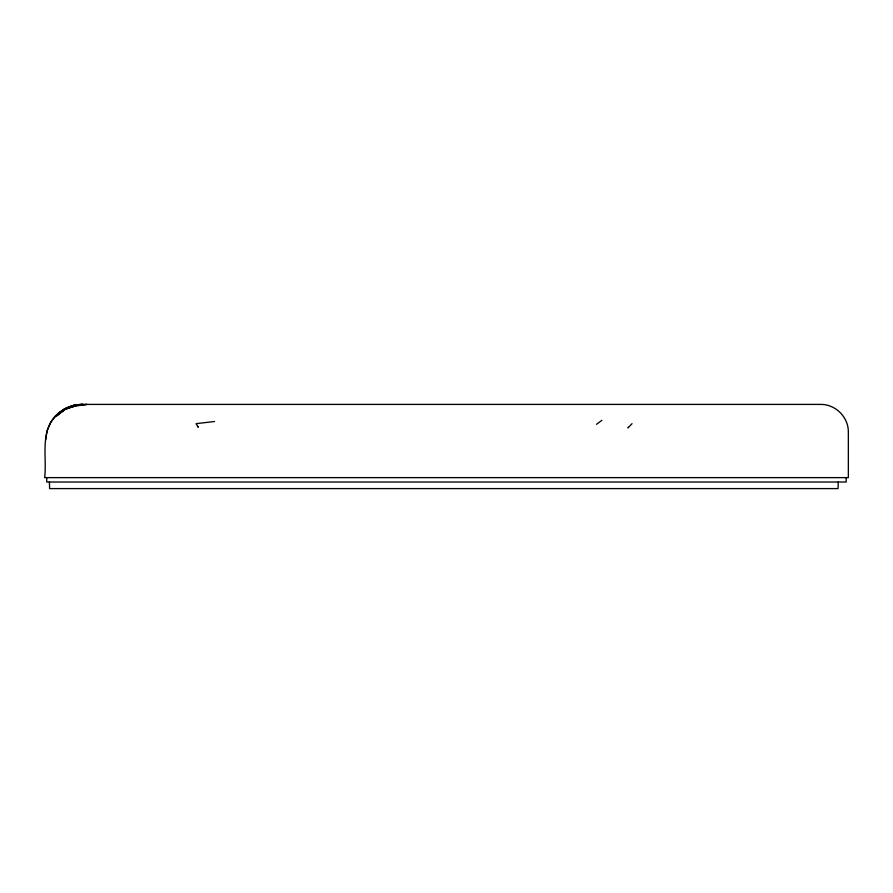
<?xml version="1.0" encoding="UTF-8"?>
<svg xmlns="http://www.w3.org/2000/svg" width="893" height="893" viewBox="0 0 893 893"><rect width="100%" height="100%" fill="white"/><g stroke="black" fill="none" stroke-linecap="round" stroke-linejoin="round"><path stroke-width="1.34" d="M64.162 409.15L72.858 405.612L74.711 405.188L64.653 408.894L72.858 405.612L82.156 404.406C72.244 404.54 62.443 408.659 55.6 415.892C39.872 432.29 47.061 457.529 44.65 477.632L848.35 477.632L848.35 432.179M838.27 482.019L838.058 488.594L49.606 488.594L49.428 482.019M45.632 439.992L47.083 430.727L50.845 422.132L56.661 414.776M628.292 427.256L627.958 427.948L632.043 423.662M596.546 424.298L601.815 420.346M77.423 404.763L67.734 407.509L55.109 416.473L64.932 408.771L58.112 413.705C65.323 408.09 74.041 404.127 83.328 404.406L820.879 404.406C835.58 404.317 848.439 417.176 848.35 431.888M214.577 421.496L196.103 423.662L198.19 427.312L197.811 426.341M846.162 477.632L846.162 482.019L46.726 482.019L46.726 477.632M56.415 415.892L55.723 416.473L65.535 408.771L56.415 415.892L65.457 408.894L75.302 405.188L65.457 408.894L56.415 415.892M70.134 407.509L66.729 408.771L76.497 405.188L83.328 404.406L74.052 405.612L76.497 405.188L70.134 407.509L79.778 404.763L70.134 407.509M80.638 405.188L77.613 405.612L86.855 404.406L80.638 405.188"/></g></svg>
